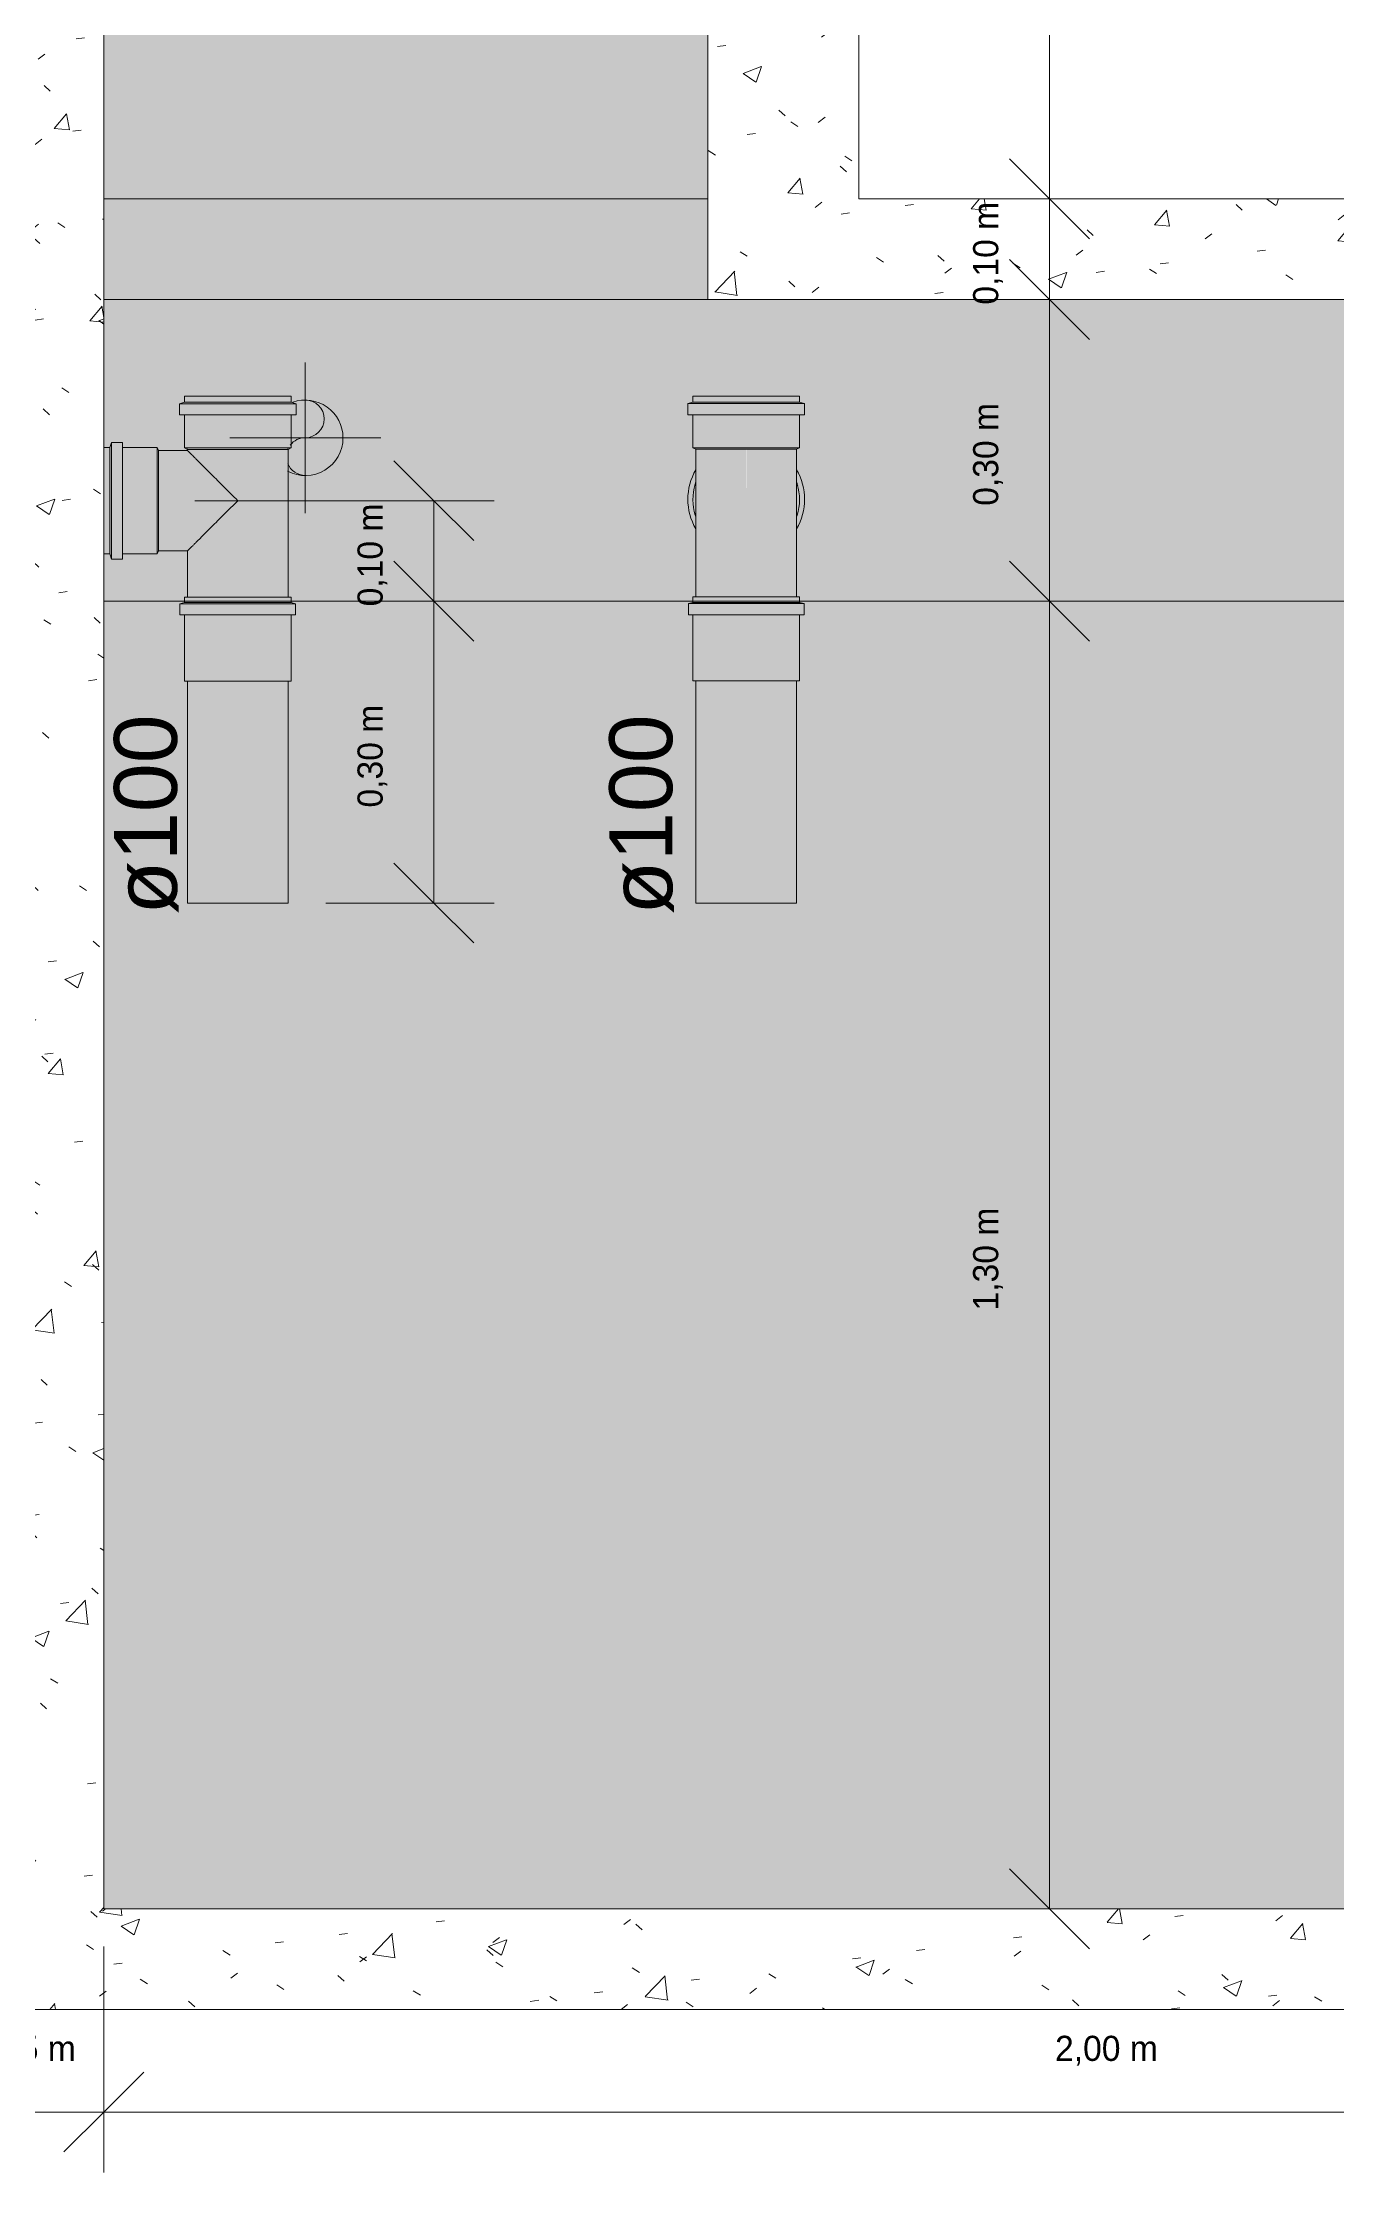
# Model space of a CAD drawing. Header units: metres. Extents: x 1.1 to 88.1, y -3.7 to 23.8.
# Drawn here: x 53.135 to 54.421, y -2.462 to -0.345 of the extents above; entities that cross this region are included whole.
import ezdxf

# ---------------------------------------------------------------- set-up
doc = ezdxf.new("R2010")
doc.units = ezdxf.units.M
for name, color, linetype, lineweight in [('A-ANNO-DIMS', 7, 'Continuous', 5), ('A-ANNO-DIMS-25', 7, 'Continuous', 5), ('A-DETL', 7, 'Continuous', 5), ('A-DETL-GENF', 7, 'Continuous', 5), ('A-WALL', 7, 'Continuous', 9), ('P-PIPE', 7, 'Continuous', 5), ('P-PIPE-CNTR', 7, 'Continuous', 5), ('P-PIPE-IDEN', 7, 'Continuous', 5)]:
    doc.layers.add(name, color=color, linetype=linetype, lineweight=lineweight)
doc.layers.add('A-FLOR', color=7, linetype='Continuous', lineweight=9, true_color=0x007f00)
doc.styles.add('Arial_3', font='arial.ttf', dxfattribs={"height": 0.0625})
doc.styles.add('Century Gothic_2', font='GOTHIC.TTF', dxfattribs={"height": 0.025})
doc.dimstyles.new('Setores_1_mm', dxfattribs={"dimscale": 0.3048, "dimtxt": 0.026104, "dimasz": 0.260417, "dimexe": 0.19685, "dimexo": 0.123031, "dimgap": 0.143537, "dimtad": 1, "dimrnd": 0.01, "dimzin": 0, "dimdsep": 46, "dimtxsty": 'Century Gothic_2', "dimblk1": 'OBLIQUE', "dimblk2": 'OBLIQUE', "dimsah": 1, "dimcen": 0.09, "dimazin": 0, "dimtfac": 1, "dimtdec": 4, "dimtix": 1, "dimtmove": 0, "dimatfit": 3, "dimfxl": 1, "dimtvp": 1, "dimtolj": 1, "dimtzin": 0, "dimarcsym": 2})

# ---------------------------------------------------------------- blocks, each defined once
blk = doc.blocks.new('Te_Juncao - Serie Normal - Esgoto - MEP - Tigre - Standard-4016243-BB')
at = {"layer": 'P-PIPE', "true_color": 0xf5ebeb}
for points in [[(18.8341, -0.7022), (18.8465, -0.7022), (18.8465, -0.6962), (18.7405, -0.6962), (18.7405, -0.7022), (18.8341, -0.7022)], [(18.8027, -0.7036), (18.8509, -0.7035), (18.8465, -0.7022), (18.7405, -0.7022), (18.7355, -0.7036), (18.8016, -0.7036)], [(18.8509, -0.7146), (18.8515, -0.7146), (18.8515, -0.7036), (18.7355, -0.7036), (18.7355, -0.7146), (18.8498, -0.7146)], [(18.8072, -0.7476), (18.8465, -0.7476), (18.8465, -0.7146), (18.7405, -0.7146), (18.7405, -0.7476), (18.8065, -0.7476)], [(18.6606, -0.853), (18.6666, -0.853), (18.6666, -0.747), (18.6606, -0.747), (18.6606, -0.8514)], [(18.6681, -0.858), (18.6681, -0.8265), (18.6681, -0.8265), (18.6681, -0.742), (18.6666, -0.747), (18.6666, -0.853), (18.6675, -0.856)], [(18.6681, -0.858), (18.6791, -0.858), (18.6791, -0.742), (18.6681, -0.742), (18.6681, -0.856)], [(18.6791, -0.853), (18.7134, -0.853), (18.7134, -0.747), (18.6791, -0.747), (18.6791, -0.8514)], [(18.7134, -0.853), (18.7149, -0.8497), (18.7148, -0.7499), (18.7134, -0.747), (18.7134, -0.8514)], [(18.7435, -0.85), (18.7935, -0.8), (18.7435, -0.75), (18.7149, -0.7502), (18.7149, -0.85), (18.7306, -0.85)], [(18.8072, -0.749), (18.8436, -0.749), (18.8465, -0.7476), (18.7405, -0.7476), (18.7435, -0.749), (18.8065, -0.749)], [(18.7435, -0.8958), (18.8435, -0.8958), (18.8435, -0.8), (18.7935, -0.8), (18.7435, -0.85), (18.7435, -0.8814)]]:
    blk.add_hatch(color=7, dxfattribs=at).paths.add_polyline_path(points)
h = blk.add_hatch(color=7, dxfattribs=at)
h.paths.add_polyline_path([(18.7447, -0.7512), (18.7445, -0.75), (18.7444, -0.7509)])
h.paths.add_polyline_path([(18.8065, -0.8), (18.8435, -0.8), (18.8435, -0.749), (18.745, -0.7491), (18.7448, -0.7513), (18.7935, -0.8), (18.8028, -0.8)])
at = {"layer": 'P-PIPE'}
for p, q in [((18.7405, -0.6962), (18.7405, -0.7022)), ((18.8465, -0.6962), (18.7405, -0.6962)), ((18.8465, -0.7022), (18.8465, -0.6962)), ((18.7405, -0.7022), (18.7355, -0.7036)), ((18.7355, -0.7036), (18.7355, -0.7146)), ((18.8515, -0.7036), (18.7355, -0.7036)), ((18.7355, -0.7146), (18.8515, -0.7146)), ((18.8465, -0.7022), (18.7405, -0.7022)), ((18.7405, -0.7146), (18.7405, -0.7476)), ((18.8515, -0.7036), (18.8465, -0.7022)), ((18.8465, -0.7476), (18.8465, -0.7146)), ((18.8515, -0.7146), (18.8515, -0.7036)), ((18.6666, -0.747), (18.6606, -0.747)), ((18.6681, -0.742), (18.6666, -0.747)), ((18.6666, -0.747), (18.6666, -0.853)), ((18.6791, -0.742), (18.6681, -0.742)), ((18.6681, -0.742), (18.6681, -0.858)), ((18.6791, -0.858), (18.6791, -0.742)), ((18.7134, -0.747), (18.6791, -0.747)), ((18.7149, -0.75), (18.7134, -0.747)), ((18.7134, -0.747), (18.7134, -0.853)), ((18.7149, -0.85), (18.7149, -0.75)), ((18.7435, -0.75), (18.7149, -0.75)), ((18.7149, -0.75), (18.7149, -0.85)), ((18.7405, -0.7476), (18.7435, -0.749)), ((18.7405, -0.7476), (18.8465, -0.7476)), ((18.8465, -0.7476), (18.7405, -0.7476)), ((18.7435, -0.7486), (18.7435, -0.749)), ((18.7435, -0.749), (18.8435, -0.749)), ((18.7435, -0.749), (18.7435, -0.75)), ((18.8435, -0.749), (18.8465, -0.7476)), ((18.8435, -0.749), (18.8435, -0.7486)), ((18.8435, -0.8), (18.8435, -0.749)), ((18.8435, -0.8958), (18.8435, -0.8)), ((18.6606, -0.853), (18.6666, -0.853)), ((18.6666, -0.853), (18.6681, -0.858)), ((18.6681, -0.858), (18.6791, -0.858)), ((18.6791, -0.853), (18.7134, -0.853)), ((18.7134, -0.853), (18.7149, -0.85)), ((18.7149, -0.85), (18.7435, -0.85)), ((18.7435, -0.85), (18.7435, -0.8958))]:
    blk.add_line(p, q, dxfattribs=at)
for points, knots in [([(18.7935, -0.8), (18.789, -0.7955), (18.7823, -0.7888), (18.7735, -0.78), (18.7672, -0.7737), (18.7622, -0.7687), (18.7584, -0.7649), (18.7557, -0.7622), (18.7532, -0.7596), (18.7508, -0.7573), (18.7487, -0.7552), (18.7469, -0.7534), (18.7454, -0.7519), (18.744, -0.7505), (18.7435, -0.75), (18.7435, -0.75)], [-1, -1, -1, -1, -0.8, -0.7, -0.6, -0.5, -0.45, -0.4, -0.35, -0.3, -0.25, -0.2, -0.15, -0.1, 0, 0, 0, 0]), ([(18.7935, -0.8), (18.7913, -0.8023), (18.7868, -0.8067), (18.7801, -0.8134), (18.7735, -0.82), (18.7672, -0.8263), (18.7622, -0.8313), (18.7584, -0.8351), (18.7557, -0.8378), (18.7532, -0.8404), (18.7508, -0.8427), (18.7487, -0.8448), (18.7469, -0.8466), (18.7454, -0.8481), (18.744, -0.8495), (18.7435, -0.85), (18.7435, -0.85)], [0, 0, 0, 0, 0.1, 0.2, 0.3, 0.4, 0.5, 0.55, 0.6, 0.65, 0.7, 0.75, 0.8, 0.85, 0.9, 1, 1, 1, 1])]:
    blk.add_open_spline(points, degree=3, knots=knots, dxfattribs=at)
blk = doc.blocks.new('Luva Simples para Conexão - Serie Normal - Esgoto - MEP - Tigre - Standard-V54-BB')
at = {"layer": 'P-PIPE', "true_color": 0xf5ebeb}
blk.add_hatch(color=7, dxfattribs=at).paths.add_polyline_path([(18.8289, -0.9), (18.8466, -0.9), (18.8466, -0.8958), (18.7405, -0.8958), (18.7405, -0.9), (18.8268, -0.9)])
at = {"layer": 'P-PIPE'}
for p, q in [((18.7405, -0.9012), (18.7361, -0.9024)), ((18.7361, -0.9024), (18.7361, -0.9136)), ((18.7361, -0.9024), (18.851, -0.9024)), ((18.7405, -0.8958), (18.7405, -0.9012)), ((18.8466, -0.8958), (18.7405, -0.8958)), ((18.8466, -0.9012), (18.7405, -0.9012)), ((18.8466, -0.9012), (18.8466, -0.8958)), ((18.851, -0.9024), (18.8466, -0.9012)), ((18.851, -0.9136), (18.851, -0.9024)), ((18.7361, -0.9136), (18.851, -0.9136)), ((18.7405, -0.9136), (18.7405, -0.9794)), ((18.8466, -0.9794), (18.8466, -0.9136)), ((18.7405, -0.9794), (18.8466, -0.9794))]:
    blk.add_line(p, q, dxfattribs=at)
blk = doc.blocks.new('Te_Juncao - Serie Normal - Esgoto - MEP - Tigre - Standard-4026521-BB')
at = {"layer": 'P-PIPE', "true_color": 0xf5ebeb}
for points in [[(19.2935, -0.7021), (19.2987, -0.7021), (19.2987, -0.6961), (19.2457, -0.6961), (19.2465, -0.7021), (19.2888, -0.7021)], [(19.3328, -0.7021), (19.3509, -0.7021), (19.3517, -0.6961), (19.2987, -0.6961), (19.2987, -0.7021), (19.3322, -0.7021)], [(19.2613, -0.7145), (19.2987, -0.7145), (19.2987, -0.7035), (19.2416, -0.7035), (19.2407, -0.7145), (19.26, -0.7145)], [(19.2615, -0.7035), (19.2987, -0.7035), (19.2987, -0.7021), (19.2457, -0.7023), (19.2416, -0.7035), (19.2613, -0.7035)], [(19.2457, -0.7474), (19.2987, -0.7474), (19.2987, -0.7145), (19.2457, -0.7145), (19.2457, -0.7462)], [(19.3322, -0.7035), (19.3559, -0.7035), (19.3499, -0.7021), (19.2987, -0.7021), (19.2987, -0.7035), (19.332, -0.7035)], [(19.3563, -0.7145), (19.3567, -0.7145), (19.3559, -0.7035), (19.2987, -0.7035), (19.2987, -0.7145), (19.3559, -0.7145)], [(19.3362, -0.7474), (19.3517, -0.7474), (19.3517, -0.7145), (19.2987, -0.7145), (19.2987, -0.7474), (19.3341, -0.7474)], [(19.2858, -0.7489), (19.2987, -0.7489), (19.2987, -0.7474), (19.2457, -0.7474), (19.2487, -0.7489), (19.2856, -0.7489)], [(19.2987, -0.7999), (19.2985, -0.7489), (19.2487, -0.7489), (19.2488, -0.7999), (19.2921, -0.7999)], [(19.3341, -0.7489), (19.349, -0.7488), (19.3517, -0.7474), (19.2987, -0.7475), (19.2988, -0.7489), (19.3337, -0.7489)], [(19.3299, -0.7999), (19.3487, -0.7999), (19.3487, -0.7489), (19.2987, -0.7491), (19.2987, -0.7999), (19.3237, -0.7999)], [(19.2487, -0.8143), (19.2485, -0.7845), (19.2465, -0.7899), (19.2468, -0.809), (19.2485, -0.8137)], [(19.2987, -0.8957), (19.2987, -0.7999), (19.2487, -0.7999), (19.2487, -0.8957), (19.2897, -0.8957)], [(19.3357, -0.8957), (19.3487, -0.8957), (19.3486, -0.7999), (19.2987, -0.7999), (19.2987, -0.8957), (19.3352, -0.8957)], [(19.3487, -0.8143), (19.3509, -0.8083), (19.3508, -0.7894), (19.3487, -0.7839), (19.3487, -0.8138)]]:
    blk.add_hatch(color=7, dxfattribs=at).paths.add_polyline_path(points)
h = blk.add_hatch(color=7, dxfattribs=at)
h.paths.add_polyline_path([(19.2487, -0.828), (19.2487, -0.8153), (19.2474, -0.812), (19.2465, -0.8083), (19.2457, -0.7987), (19.2468, -0.7888), (19.2475, -0.785), (19.2487, -0.782), (19.2485, -0.7697), (19.2427, -0.7837), (19.2408, -0.7991), (19.2427, -0.8137), (19.2485, -0.8277)])
h.paths.add_polyline_path([(19.3487, -0.828), (19.3491, -0.8273), (19.3548, -0.8137), (19.3567, -0.7987), (19.3548, -0.7837), (19.3487, -0.7699), (19.349, -0.7827), (19.3502, -0.7861), (19.3509, -0.7899), (19.3516, -0.8003), (19.3505, -0.81), (19.3494, -0.8137), (19.3487, -0.8153), (19.3487, -0.8279)])
h = blk.add_hatch(color=7, dxfattribs=at)
h.paths.add_polyline_path([(19.2487, -0.8153), (19.2485, -0.8137), (19.2468, -0.8092), (19.2481, -0.8137)])
h.paths.add_polyline_path([(19.2465, -0.7899), (19.2487, -0.7834), (19.2485, -0.7827), (19.2473, -0.7861), (19.2466, -0.7894)])
h.paths.add_polyline_path([(19.2465, -0.8083), (19.2465, -0.7899), (19.2459, -0.8003)])
h = blk.add_hatch(color=7, dxfattribs=at)
h.paths.add_polyline_path([(19.3487, -0.8153), (19.35, -0.812), (19.3502, -0.8102), (19.3487, -0.8149), (19.3487, -0.8152)])
h.paths.add_polyline_path([(19.3509, -0.7899), (19.3499, -0.785), (19.3487, -0.7821), (19.349, -0.7845), (19.3508, -0.7894)])
h.paths.add_polyline_path([(19.3509, -0.8083), (19.3517, -0.7987), (19.3509, -0.7926), (19.3509, -0.8048)])
h = blk.add_hatch(color=7, dxfattribs=at)
h.paths.add_polyline_path([(19.2427, -0.8137), (19.2409, -0.8003), (19.2416, -0.8087), (19.2424, -0.8124)])
h.paths.add_polyline_path([(19.2407, -0.7987), (19.242, -0.7867), (19.2416, -0.7886)])
h = blk.add_hatch(color=7, dxfattribs=at)
h.paths.add_polyline_path([(19.3548, -0.8137), (19.356, -0.8068), (19.3563, -0.8022), (19.3549, -0.8124)])
h.paths.add_polyline_path([(19.3567, -0.7987), (19.3554, -0.7867), (19.3552, -0.7867), (19.3563, -0.7953)])
at = {"layer": 'P-PIPE'}
for p, q in [((19.2457, -0.6961), (19.2457, -0.7021)), ((19.2987, -0.6961), (19.2457, -0.6961)), ((19.3517, -0.6961), (19.2987, -0.6961)), ((19.3517, -0.7021), (19.3517, -0.6961)), ((19.2457, -0.7021), (19.2407, -0.7035)), ((19.2407, -0.7035), (19.2407, -0.7145)), ((19.2987, -0.7035), (19.2407, -0.7035)), ((19.2407, -0.7145), (19.2987, -0.7145)), ((19.2987, -0.7021), (19.2457, -0.7021)), ((19.2457, -0.7145), (19.2457, -0.7474)), ((19.3517, -0.7021), (19.2987, -0.7021)), ((19.3567, -0.7035), (19.2987, -0.7035)), ((19.2987, -0.7145), (19.3567, -0.7145)), ((19.3567, -0.7035), (19.3517, -0.7021)), ((19.3517, -0.7474), (19.3517, -0.7145)), ((19.3567, -0.7145), (19.3567, -0.7035)), ((19.2457, -0.7474), (19.2487, -0.7489)), ((19.2987, -0.7474), (19.2457, -0.7474)), ((19.2457, -0.7474), (19.2987, -0.7474)), ((19.2487, -0.7484), (19.2487, -0.7489)), ((19.2487, -0.7489), (19.2987, -0.7489)), ((19.2487, -0.7489), (19.2487, -0.7999)), ((19.3517, -0.7474), (19.2987, -0.7474)), ((19.2987, -0.7474), (19.3517, -0.7474)), ((19.2987, -0.7489), (19.3487, -0.7489)), ((19.3487, -0.7489), (19.3517, -0.7474)), ((19.3487, -0.7489), (19.3487, -0.7484)), ((19.3487, -0.7999), (19.3487, -0.7489)), ((19.2407, -0.7986), (19.2407, -0.7987)), ((19.2457, -0.7987), (19.2457, -0.7991)), ((19.2487, -0.7991), (19.2487, -0.7999)), ((19.2487, -0.7999), (19.2487, -0.8957)), ((19.3487, -0.7999), (19.3487, -0.7991)), ((19.3487, -0.8957), (19.3487, -0.7999)), ((19.3517, -0.7991), (19.3517, -0.7987)), ((19.3567, -0.7987), (19.3567, -0.7986))]:
    blk.add_line(p, q, dxfattribs=at)
for centre, major_axis, start_param, end_param in [((19.2987, -0.7987), (0.058, 0), 2.611476, 3.671709), ((19.2987, -0.7987), (0.053, 0), 2.820752, 2.879793), ((19.2987, -0.7987), (0.058, 0), 5.753069, 6.813302), ((19.2987, -0.7987), (0.053, 0), 0.261799, 0.320841), ((19.2987, -0.7991), (0.053, 0), 2.845467, 3.437884), ((19.2987, -0.7991), (0.053, 0), 5.986894, 6.579311), ((19.2987, -0.7987), (0.053, 0), 3.403392, 3.462433), ((19.2987, -0.7987), (0.053, 0), 5.962345, 6.021386)]:
    blk.add_ellipse(centre, major_axis=major_axis, ratio=0.99995, start_param=start_param, end_param=end_param, dxfattribs=at)
blk = doc.blocks.new('Luva Simples para Conexão - Serie Normal - Esgoto - MEP - Tigre - Standard-V56-BB')
at = {"layer": 'P-PIPE', "true_color": 0xf5ebeb}
for points in [[(19.2893, -0.9), (19.2987, -0.9), (19.2987, -0.8957), (19.2457, -0.8957), (19.2465, -0.9), (19.2889, -0.9)], [(19.3322, -0.9), (19.3511, -0.9), (19.3518, -0.8957), (19.2987, -0.8957), (19.2987, -0.9), (19.3313, -0.9)]]:
    blk.add_hatch(color=7, dxfattribs=at).paths.add_polyline_path(points)
at = {"layer": 'P-PIPE'}
for p, q in [((19.2457, -0.9011), (19.2413, -0.9023)), ((19.2413, -0.9023), (19.2413, -0.9135)), ((19.2413, -0.9023), (19.2987, -0.9023)), ((19.2457, -0.8957), (19.2457, -0.9011)), ((19.2987, -0.8957), (19.2457, -0.8957)), ((19.2987, -0.9011), (19.2457, -0.9011)), ((19.3518, -0.8957), (19.2987, -0.8957)), ((19.3518, -0.9011), (19.2987, -0.9011)), ((19.2987, -0.9023), (19.3562, -0.9023)), ((19.3518, -0.9011), (19.3518, -0.8957)), ((19.3562, -0.9023), (19.3518, -0.9011)), ((19.3562, -0.9135), (19.3562, -0.9023)), ((19.2413, -0.9135), (19.2987, -0.9135)), ((19.2457, -0.9135), (19.2457, -0.9792)), ((19.2987, -0.9135), (19.3562, -0.9135)), ((19.3518, -0.9792), (19.3518, -0.9135)), ((19.2457, -0.9792), (19.2987, -0.9792)), ((19.2987, -0.9792), (19.3518, -0.9792))]:
    blk.add_line(p, q, dxfattribs=at)
blk = doc.blocks.new('DIMBLOCK43-BB')
at = {"layer": 'A-ANNO-DIMS-25', "lineweight": 25}
for p, q in [((54.1354, -0.6), (54.0957, -0.5603)), ((54.1354, -0.6), (54.1751, -0.6397)), ((54.1354, -0.9), (54.0957, -0.8603)), ((54.1354, -0.9), (54.1751, -0.9397))]:
    blk.add_line(p, q, dxfattribs=at)
at = {"layer": 'A-ANNO-DIMS-25'}
for p, q in [((54.1354, -0.6), (54.0754, -0.6)), ((54.1354, -0.6), (54.1354, -0.9)), ((54.1354, -0.6), (54.154, -0.6)), ((54.1354, -0.9), (54.0754, -0.9)), ((54.1354, -0.9), (54.154, -0.9))]:
    blk.add_line(p, q, dxfattribs=at)
at = {"layer": 'A-ANNO-DIMS-25', "color": 0, "insert": (54.0596, -0.8051), "char_height": 0.025, "width": 0.132261, "attachment_point": 1, "rotation": 90, "line_spacing_factor": 0.984502, "style": 'Century Gothic_2'}
blk.add_mtext('0,30 m', dxfattribs=at)
blk = doc.blocks.new('_Oblique')
at = {"color": 0, "linetype": 'ByBlock', "lineweight": -2}
blk.add_line((-0.5, -0.5), (0.5, 0.5), dxfattribs=at)
blk = doc.blocks.new('DIMBLOCK44-BB')
at = {"layer": 'A-ANNO-DIMS-25', "lineweight": 25}
for p, q in [((53.5238, -0.8), (53.4841, -0.7603)), ((53.5238, -0.8), (53.5635, -0.8397)), ((53.5238, -0.9), (53.4841, -0.8603)), ((53.5238, -0.9), (53.5635, -0.9397))]:
    blk.add_line(p, q, dxfattribs=at)
at = {"layer": 'A-ANNO-DIMS-25'}
for p, q in [((53.5238, -0.8), (53.2864, -0.8)), ((53.5238, -0.8), (53.5238, -0.9)), ((53.5238, -0.8), (53.5838, -0.8)), ((53.5238, -0.9), (53.4638, -0.9)), ((53.5238, -0.9), (53.5424, -0.9))]:
    blk.add_line(p, q, dxfattribs=at)
at = {"layer": 'A-ANNO-DIMS-25', "color": 0, "insert": (53.448, -0.9051), "char_height": 0.025, "width": 0.132261, "attachment_point": 1, "rotation": 90, "line_spacing_factor": 0.984502, "style": 'Century Gothic_2'}
blk.add_mtext('0,10 m', dxfattribs=at)
blk = doc.blocks.new('DIMBLOCK45-BB')
at = {"layer": 'A-ANNO-DIMS-25', "lineweight": 25}
for p, q in [((53.5238, -0.9), (53.4841, -0.8603)), ((53.5238, -0.9), (53.5635, -0.9397)), ((53.5238, -1.2), (53.4841, -1.1603)), ((53.5238, -1.2), (53.5635, -1.2397))]:
    blk.add_line(p, q, dxfattribs=at)
at = {"layer": 'A-ANNO-DIMS-25'}
for p, q in [((53.5238, -0.9), (53.4638, -0.9)), ((53.5238, -0.9), (53.5238, -1.2)), ((53.5238, -0.9), (53.5424, -0.9)), ((53.5238, -1.2), (53.4165, -1.2)), ((53.5238, -1.2), (53.5838, -1.2))]:
    blk.add_line(p, q, dxfattribs=at)
at = {"layer": 'A-ANNO-DIMS-25', "color": 0, "insert": (53.448, -1.1051), "char_height": 0.025, "width": 0.132261, "attachment_point": 1, "rotation": 90, "line_spacing_factor": 0.984502, "style": 'Century Gothic_2'}
blk.add_mtext('0,30 m', dxfattribs=at)
blk = doc.blocks.new('DIMBLOCK47-BB')
at = {"layer": 'A-ANNO-DIMS-25', "lineweight": 25}
for p, q in [((54.1354, 0), (54.0957, 0.0397)), ((54.1354, 0), (54.1751, -0.0397)), ((54.1354, -0.5), (54.0957, -0.4603)), ((54.1354, -0.5), (54.1751, -0.5397))]:
    blk.add_line(p, q, dxfattribs=at)
at = {"layer": 'A-ANNO-DIMS-25'}
for p, q in [((54.1354, 0), (53.9836, 0)), ((54.1354, 0), (54.1354, -0.5)), ((54.1354, 0), (54.1954, 0)), ((54.1354, -0.5), (54.0754, -0.5)), ((54.1354, -0.5), (54.154, -0.5))]:
    blk.add_line(p, q, dxfattribs=at)
at = {"layer": 'A-ANNO-DIMS-25', "color": 0, "insert": (54.0596, -0.3051), "char_height": 0.025, "width": 0.132261, "attachment_point": 1, "rotation": 90, "line_spacing_factor": 0.984502, "style": 'Century Gothic_2'}
blk.add_mtext('0,50 m', dxfattribs=at)
blk = doc.blocks.new('DIMBLOCK48-BB')
at = {"layer": 'A-ANNO-DIMS-25', "lineweight": 25}
for p, q in [((54.1354, -0.5), (54.0957, -0.4603)), ((54.1354, -0.5), (54.1751, -0.5397)), ((54.1354, -0.6), (54.0957, -0.5603)), ((54.1354, -0.6), (54.1751, -0.6397))]:
    blk.add_line(p, q, dxfattribs=at)
at = {"layer": 'A-ANNO-DIMS-25'}
for p, q in [((54.1354, -0.5), (54.0754, -0.5)), ((54.1354, -0.5), (54.1354, -0.6)), ((54.1354, -0.5), (54.154, -0.5)), ((54.1354, -0.6), (54.0754, -0.6)), ((54.1354, -0.6), (54.154, -0.6))]:
    blk.add_line(p, q, dxfattribs=at)
at = {"layer": 'A-ANNO-DIMS-25', "color": 0, "insert": (54.0596, -0.6051), "char_height": 0.025, "width": 0.132261, "attachment_point": 1, "rotation": 90, "line_spacing_factor": 0.984502, "style": 'Century Gothic_2'}
blk.add_mtext('0,10 m', dxfattribs=at)
blk = doc.blocks.new('DIMBLOCK54-BB')
at = {"layer": 'A-ANNO-DIMS-25'}
for p, q in [((53.1961, -2.402), (53.1961, -2.2375)), ((55.1961, -2.402), (55.1961, -2.2375)), ((55.1961, -2.402), (53.1961, -2.402)), ((53.1961, -2.402), (53.1961, -2.462)), ((55.1961, -2.402), (55.1961, -2.462))]:
    blk.add_line(p, q, dxfattribs=at)
at = {"layer": 'A-ANNO-DIMS-25', "lineweight": 25}
for p, q in [((53.1961, -2.402), (53.2358, -2.3623)), ((55.1961, -2.402), (55.2358, -2.3623)), ((53.1961, -2.402), (53.1564, -2.4417)), ((55.1961, -2.402), (55.1564, -2.4417))]:
    blk.add_line(p, q, dxfattribs=at)
at = {"layer": 'A-ANNO-DIMS-25', "color": 0, "insert": (54.141, -2.3262), "char_height": 0.025, "width": 0.132261, "attachment_point": 1, "line_spacing_factor": 0.984502, "style": 'Century Gothic_2'}
blk.add_mtext('2,00 m', dxfattribs=at)
blk = doc.blocks.new('DIMBLOCK55-BB')
at = {"layer": 'A-ANNO-DIMS-25'}
for p, q in [((53.0461, -2.402), (53.0461, -2.2375)), ((53.1961, -2.402), (53.1961, -2.2375)), ((53.1961, -2.402), (53.0461, -2.402)), ((53.0461, -2.402), (53.0461, -2.462)), ((53.1961, -2.402), (53.1961, -2.462))]:
    blk.add_line(p, q, dxfattribs=at)
at = {"layer": 'A-ANNO-DIMS-25', "lineweight": 25}
for p, q in [((53.0461, -2.402), (53.0858, -2.3623)), ((53.1961, -2.402), (53.2358, -2.3623)), ((53.0461, -2.402), (53.0064, -2.4417)), ((53.1961, -2.402), (53.1564, -2.4417))]:
    blk.add_line(p, q, dxfattribs=at)
at = {"layer": 'A-ANNO-DIMS-25', "color": 0, "insert": (53.066, -2.3262), "char_height": 0.025, "width": 0.132261, "attachment_point": 1, "line_spacing_factor": 0.984502, "style": 'Century Gothic_2'}
blk.add_mtext('0,15 m', dxfattribs=at)
blk = doc.blocks.new('DIMBLOCK56-BB')
at = {"layer": 'A-ANNO-DIMS-25', "lineweight": 25}
for p, q in [((54.1354, -0.9), (54.0957, -0.8603)), ((54.1354, -0.9), (54.1751, -0.9397)), ((54.1354, -2.2), (54.0957, -2.1603)), ((54.1354, -2.2), (54.1751, -2.2397))]:
    blk.add_line(p, q, dxfattribs=at)
at = {"layer": 'A-ANNO-DIMS-25'}
for p, q in [((54.1354, -0.9), (54.0754, -0.9)), ((54.1354, -0.9), (54.1354, -2.2)), ((54.1354, -0.9), (54.154, -0.9)), ((54.1354, -2.2), (54.0754, -2.2)), ((54.1354, -2.2), (54.154, -2.2))]:
    blk.add_line(p, q, dxfattribs=at)
at = {"layer": 'A-ANNO-DIMS-25', "color": 0, "insert": (54.0596, -1.6051), "char_height": 0.025, "width": 0.132261, "attachment_point": 1, "rotation": 90, "line_spacing_factor": 0.984502, "style": 'Century Gothic_2'}
blk.add_mtext('1,30 m', dxfattribs=at)

msp = doc.modelspace()

# ---------------------------------------------------------------- hatches: boundary and pattern name
at = {"layer": 'A-DETL-GENF', "true_color": 0xc0c0c0}
h = msp.add_hatch(dxfattribs=at)
h.set_pattern_fill('FP_10', color=9, style=0, pattern_type=2)
h.set_pattern_definition([(50, (51.43049, -0.84402), (0.1821895, -0.015938), [0.01905, -0.20955]), (355, (51.43049, -0.84402), (-0.035242, 0.191059), [0.01524, -0.16764]), (100.451, (51.44549, -0.84535), (0.146942, 0.17512), [0.01619, -0.17809]), (46.184, (51.43049, -0.79322), (0.271077, -0.042045), [0.02857, -0.31432]), (96.636, (51.45249, -0.79672), (0.237407, 0.247433), [0.02429, -0.26714]), (351.184, (51.4305, -0.79322), (0.237406, 0.247428), [0.02286, -0.25146]), (21, (51.45549, -0.80592), (0.1516197, -0.102267), [0.01905, -0.20955]), (326, (51.45549, -0.80592), (0.0618035, 0.184189), [0.01524, -0.16764]), (71.451, (51.46849, -0.81444), (0.213418, 0.081924), [0.01619, -0.17809]), (37.5, (51.430486, -0.84402), (0.0030864, 0.0845511), [0.00838, -0.15723, 0.00838, -0.1618, -0.16827]), (37.5, (51.430486, -0.84402), (0.0030864, 0.0845511), [-0.33579, 0.00838, -0.15989]), (7.5, (51.43049, -0.84402), (0.0668157, 0.1001782), [0.00838, -0.08865, 0.00838, -0.15342, -0.06413]), (7.5, (51.43049, -0.84402), (0.0668157, 0.1001782), [-0.25883, 0.00838, -0.05575]), (327.5, (51.373486, -0.84402), (0.1355866, -0.0057276), [0.00838, -0.05512, 0.00838, -0.18974, -0.26289]), (327.5, (51.373486, -0.84402), (0.1355866, -0.0057276), [-0.26162, 0.00838, -0.25451]), (317.5, (51.34849, -0.84402), (0.1481253, 0.0254287), [0.00838, -0.07417, 0.00838, -0.12319, -0.18669]), (317.5, (51.34849, -0.84402), (0.1481253, 0.0254287), [-0.21412, 0.00838, -0.17831])])
h.paths.add_polyline_path([(53.0461, -2.3), (55.3461, -2.3), (55.3461, -0.5), (53.9461, -0.5), (53.9461, 0), (53.0461, 0), (53.0461, -2.2)])
h.paths.add_polyline_path([(55.1961, -2.2), (53.1961, -2.2), (53.1961, -0.1), (53.7961, -0.1), (53.7961, -0.6), (55.1961, -0.6), (55.1961, -1.6385)])
at = {"layer": 'A-DETL-GENF', "true_color": 0xd2ffd2}
h = msp.add_hatch(color=254, dxfattribs=at)
h.paths.add_polyline_path([(53.8342, -1.2), (53.8342, -1.2), (53.8342, -1.2059)])
h.paths.add_polyline_path([(55.1961, -2.2), (55.1961, -0.9493), (55.1776, -0.9492), (55.1763, -0.955), (55.1603, -0.9548), (55.1603, -0.9489), (55.1136, -0.9483), (55.1136, -0.9478), (55.1121, -0.9443), (55.0711, -0.9439), (55.0711, -0.9717), (55.0744, -0.9717), (55.0744, -0.9776), (55.0814, -0.9795), (55.0814, -0.9962), (55.0744, -0.9962), (55.0744, -1.0997), (55.0711, -1.0997), (55.0711, -1.3), (54.9211, -1.3), (54.9211, -1.0997), (54.9179, -1.0997), (54.9179, -0.9962), (54.9109, -0.9962), (54.9109, -0.9795), (54.9179, -0.9776), (54.9179, -0.9717), (54.9211, -0.9717), (54.9211, -0.9), (53.8866, -0.9), (53.8865, -0.9011), (53.8908, -0.9023), (53.8917, -0.9135), (53.8873, -0.9135), (53.8873, -0.9792), (53.8842, -0.9792), (53.8842, -1.2), (53.7842, -1.2), (53.7842, -0.9792), (53.7812, -0.9792), (53.7811, -0.9135), (53.7768, -0.9135), (53.7776, -0.9023), (53.782, -0.9011), (53.7815, -0.9), (53.3821, -0.9), (53.3821, -0.9012), (53.3865, -0.9024), (53.3864, -0.9136), (53.3821, -0.9136), (53.3821, -0.9794), (53.379, -0.9794), (53.379, -1.2), (53.279, -1.2), (53.279, -0.9794), (53.276, -0.9794), (53.276, -0.9136), (53.2716, -0.9136), (53.2716, -0.9024), (53.276, -0.9012), (53.276, -0.9), (53.1961, -0.9), (53.1961, -2.2), (53.9158, -2.2)])
h = msp.add_hatch(color=254, dxfattribs=at)
h.paths.add_polyline_path([(55.0717, -1.0997), (55.0744, -1.0997), (55.0744, -0.9962), (55.0814, -0.9962), (55.0814, -0.9795), (55.0744, -0.9776), (55.0743, -0.9717), (55.0711, -0.9717), (55.0711, -0.9439), (55.1122, -0.9446), (55.1136, -0.9478), (55.1137, -0.9432), (55.1347, -0.9439), (55.1347, -0.9404), (55.1137, -0.9406), (55.1137, -0.9372), (55.1604, -0.9382), (55.1603, -0.9548), (55.1763, -0.9547), (55.1777, -0.9489), (55.1779, -0.9434), (55.1811, -0.9441), (55.1811, -0.9404), (55.1779, -0.941), (55.1779, -0.9372), (55.1849, -0.9383), (55.1853, -0.9), (54.9211, -0.9), (54.9211, -0.9717), (54.9179, -0.9717), (54.9179, -0.9776), (54.9109, -0.9795), (54.9109, -0.9962), (54.9179, -0.9962), (54.9179, -1.0997), (55.071, -1.0997)])
h.paths.add_polyline_path([(53.2804, -0.9794), (53.3821, -0.9794), (53.3821, -0.9136), (53.3865, -0.9136), (53.3864, -0.9024), (53.3821, -0.9012), (53.3821, -0.9), (53.276, -0.9), (53.276, -0.9012), (53.2716, -0.9024), (53.2716, -0.9136), (53.276, -0.9136), (53.276, -0.9794), (53.279, -0.9794)])
h.paths.add_polyline_path([(53.8677, -0.9792), (53.8873, -0.9792), (53.8874, -0.9135), (53.8917, -0.9135), (53.8908, -0.9023), (53.8865, -0.9011), (53.8865, -0.9), (53.7818, -0.9), (53.782, -0.9011), (53.7776, -0.9023), (53.7768, -0.9135), (53.7812, -0.9135), (53.7812, -0.9792), (53.8607, -0.9792)])
h.paths.add_polyline_path([(53.7909, -0.9389), (53.7909, -0.9389), (53.7909, -0.9375)])
h.paths.add_polyline_path([(53.3025, -0.9012), (53.3025, -0.9012), (53.3025, -0.9012)])
at = {"layer": 'A-FLOR', "true_color": 0x464646}
msp.add_hatch(color=49, dxfattribs=at).paths.add_polyline_path([(53.5308, -0.6), (53.7961, -0.6), (53.7961, -0.5), (53.1961, -0.5), (53.1961, -0.6), (53.3383, -0.6)])
at = {"layer": 'A-WALL', "true_color": 0x787878}
msp.add_hatch(color=8, dxfattribs=at).paths.add_polyline_path([(53.7961, -0.5), (53.7961, -0.1), (53.1961, -0.1), (53.1961, -0.5), (53.5308, -0.5)])
h = msp.add_hatch(color=8, dxfattribs=at)
h.paths.add_polyline_path([(53.1961, -0.9), (53.276, -0.9), (53.276, -0.8958), (53.279, -0.8958), (53.279, -0.85), (53.2504, -0.85), (53.2489, -0.853), (53.2146, -0.853), (53.2146, -0.858), (53.2036, -0.858), (53.2021, -0.853), (53.1961, -0.853), (53.1961, -0.8814)])
h.paths.add_polyline_path([(53.3864, -0.9), (53.7818, -0.9), (53.7812, -0.8957), (53.7842, -0.8957), (53.784, -0.8277), (53.7779, -0.8124), (53.7771, -0.8087), (53.7762, -0.7987), (53.7775, -0.7867), (53.7782, -0.7837), (53.7842, -0.7692), (53.7842, -0.7489), (53.7812, -0.7474), (53.7812, -0.7145), (53.7762, -0.7145), (53.7771, -0.7035), (53.782, -0.7021), (53.7812, -0.6961), (53.8872, -0.6961), (53.8864, -0.7021), (53.8913, -0.7035), (53.8922, -0.7145), (53.8872, -0.7145), (53.8872, -0.7474), (53.8842, -0.7489), (53.8845, -0.7697), (53.8872, -0.7764), (53.8902, -0.7837), (53.8913, -0.7886), (53.8921, -0.8003), (53.8913, -0.8087), (53.8902, -0.8137), (53.8842, -0.828), (53.8842, -0.8957), (53.8873, -0.8957), (53.8866, -0.9), (54.9211, -0.9), (54.9211, -0.7922), (54.9176, -0.7907), (54.9176, -0.7454), (54.9111, -0.7454), (54.9111, -0.7294), (54.9176, -0.7279), (54.9176, -0.7209), (55.0746, -0.7209), (55.0746, -0.7279), (55.0811, -0.7294), (55.0811, -0.7454), (55.0746, -0.7454), (55.0746, -0.7907), (55.0706, -0.7922), (55.0707, -0.7943), (55.0713, -0.7939), (55.1136, -0.7943), (55.1151, -0.7908), (55.1619, -0.7913), (55.162, -0.7848), (55.178, -0.785), (55.1794, -0.7915), (55.1864, -0.7916), (55.1864, -0.7992), (55.1961, -0.7993), (55.1961, -0.6), (53.1961, -0.6), (53.1961, -0.747), (53.2021, -0.747), (53.2036, -0.742), (53.2146, -0.742), (53.2146, -0.747), (53.2489, -0.747), (53.2506, -0.75), (53.279, -0.75), (53.2799, -0.7509), (53.2799, -0.749), (53.279, -0.749), (53.276, -0.7476), (53.276, -0.7147), (53.271, -0.7147), (53.271, -0.7037), (53.276, -0.7022), (53.276, -0.6962), (53.382, -0.6962), (53.382, -0.7022), (53.3835, -0.7025), (53.3864, -0.7013), (53.3961, -0.7), (53.4058, -0.7013), (53.4149, -0.705), (53.4226, -0.711), (53.4287, -0.7191), (53.4323, -0.7278), (53.4336, -0.7375), (53.4323, -0.7472), (53.4286, -0.7562), (53.4226, -0.764), (53.4149, -0.77), (53.4058, -0.7737), (53.3961, -0.775), (53.3864, -0.7737), (53.379, -0.7707), (53.379, -0.8958), (53.3821, -0.8958), (53.3821, -0.9), (53.3847, -0.9)])
at = {"layer": 'P-PIPE', "true_color": 0x804000}
for points in [[(53.3961, -0.775), (53.4058, -0.7737), (53.4149, -0.77), (53.4226, -0.764), (53.4286, -0.7562), (53.4323, -0.7472), (53.4336, -0.7375), (53.4323, -0.7278), (53.4286, -0.7187), (53.4226, -0.711), (53.4149, -0.705), (53.4058, -0.7013), (53.3961, -0.7), (53.3864, -0.7013), (53.3835, -0.7026), (53.387, -0.7037), (53.387, -0.7147), (53.382, -0.7147), (53.382, -0.7476), (53.379, -0.749), (53.379, -0.7707), (53.3864, -0.7737)], [(53.279, -1.2), (53.329, -1.2), (53.329, -0.9794), (53.279, -0.9794), (53.279, -0.9895)], [(53.379, -1.2), (53.3787, -0.9794), (53.329, -0.9794), (53.329, -1.2), (53.3773, -1.2)], [(53.8342, -1.2), (53.8842, -1.2), (53.884, -0.9792), (53.8342, -0.9792), (53.8342, -0.9895)]]:
    msp.add_hatch(color=36, dxfattribs=at).paths.add_polyline_path(points)
h = msp.add_hatch(color=36, dxfattribs=at)
h.paths.add_polyline_path([(53.8342, -1.2), (53.8342, -0.9792), (53.7842, -0.9792), (53.7842, -1.2), (53.8213, -1.2)])
h.paths.add_polyline_path([(53.7989, -1.2), (53.7989, -1.2), (53.7989, -0.9895)])

# ---------------------------------------------------------------- linework, layer by layer
at = {"layer": 'A-DETL'}
for p, q in [((53.9461, -0.5), (53.9461, 0)), ((53.1961, -2.2), (53.1961, -0.1)), ((53.7961, -0.1), (53.7961, -0.6)), ((55.3461, -0.5), (53.9461, -0.5)), ((53.7961, -0.6), (55.1961, -0.6)), ((55.1961, -0.9), (53.1961, -0.9)), ((55.1961, -2.2), (53.1961, -2.2)), ((53.0461, -2.3), (55.3461, -2.3))]:
    msp.add_line(p, q, dxfattribs=at)
at = {"layer": 'A-FLOR', "color": 9, "true_color": 0xaad4aa}
for p, q in [((53.1961, -0.5), (53.7961, -0.5)), ((53.7961, -0.6), (53.1961, -0.6))]:
    msp.add_line(p, q, dxfattribs=at)
at = {"layer": 'P-PIPE'}
for p, q in [((53.7842, -0.793), (53.7842, -0.7993)), ((53.8842, -0.7993), (53.8842, -0.7931)), ((53.279, -0.9794), (53.279, -1.2)), ((53.379, -1.2), (53.379, -0.9794)), ((53.7842, -0.9792), (53.7842, -1.2)), ((53.8842, -1.2), (53.8842, -0.9792)), ((53.279, -1.2), (53.379, -1.2))]:
    msp.add_line(p, q, dxfattribs=at)
at = {"layer": 'P-PIPE', "color": 96, "true_color": 0x007f00}
for centre, radius, start, end in [((53.3961, -0.7375), 0.0375, 0, 109.3488), ((53.3961, -0.7187), 0.0188, 270, 90), ((53.3961, -0.7375), 0.0375, 242.1698, 360), ((53.3961, -0.7562), 0.0188, 90, 142.2736), ((53.3961, -0.7562), 0.0187, 155.4782, 158.1295), ((53.3961, -0.7562), 0.0187, 201.8705, 270)]:
    msp.add_arc(centre, radius, start, end, dxfattribs=at)
at = {"layer": 'P-PIPE'}
for start_param, end_param in [(3.141593, 4.712389), (4.712389, 6.283185)]:
    msp.add_ellipse((53.8342, -1.2), major_axis=(0.05, 0), ratio=0.000072, start_param=start_param, end_param=end_param, dxfattribs=at)
at = {"layer": 'P-PIPE-CNTR'}
for p, q in [((53.3961, -0.8125), (53.3961, -0.6625)), ((53.3211, -0.7375), (53.4711, -0.7375))]:
    msp.add_line(p, q, dxfattribs=at)

# ---------------------------------------------------------------- block references
at = {"layer": 'P-PIPE'}
for name in ['Te_Juncao - Serie Normal - Esgoto - MEP - Tigre - Standard-4016243-BB', 'Te_Juncao - Serie Normal - Esgoto - MEP - Tigre - Standard-4026521-BB', 'Luva Simples para Conexão - Serie Normal - Esgoto - MEP - Tigre - Standard-V54-BB', 'Luva Simples para Conexão - Serie Normal - Esgoto - MEP - Tigre - Standard-V56-BB']:
    msp.add_blockref(name, (34.5355, 0), dxfattribs=at)

# ---------------------------------------------------------------- texts
at = {"layer": 'P-PIPE-IDEN', "char_height": 0.0625, "width": 0.238502, "attachment_point": 1, "rotation": 90, "style": 'Arial_3'}
for insert in [(53.2061, -1.2115), (53.6982, -1.2115)]:
    msp.add_mtext('ø100', dxfattribs=dict(at, insert=insert))

# ---------------------------------------------------------------- dimensions: what is measured, and where the dimension line sits
at = {"layer": 'A-ANNO-DIMS'}
for base, p1, p2, override, picture, middle in [((54.1354, -0.5), (53.9461, 0), (54.1915, -0.5), {"dimpost": '<>', "dimfxl": 0.556986}, 'DIMBLOCK47-BB', (54.0785, -0.25)), ((54.1354, -0.6), (54.1915, -0.5), (54.1915, -0.6), {"dimpost": '<>', "dimfxl": 0.1}, 'DIMBLOCK48-BB', (54.0785, -0.55)), ((54.1354, -0.9), (54.1915, -0.6), (54.1915, -0.9), {"dimpost": '<>', "dimfxl": 0.3}, 'DIMBLOCK43-BB', (54.0785, -0.75)), ((53.5238, -0.9), (53.2489, -0.8), (53.5799, -0.9), {"dimpost": '<>', "dimfxl": 0.345789}, 'DIMBLOCK44-BB', (53.4669, -0.85)), ((53.5238, -1.2), (53.5799, -0.9), (53.379, -1.2), {"dimpost": '<>', "dimfxl": 0.361063}, 'DIMBLOCK45-BB', (53.4669, -1.05)), ((54.1354, -2.2), (54.1915, -0.9), (54.1915, -2.2), {"dimpost": '<>', "dimfxl": 1.3}, 'DIMBLOCK56-BB', (54.0785, -1.55))]:
    dim = msp.add_linear_dim(base=base, p1=p1, p2=p2, angle=90, dimstyle='Setores_1_mm', override=override, dxfattribs=at)
    dim.commit()
    dim.dimension.update_dxf_attribs({"geometry": picture, "text_midpoint": middle})
for base, p1, p2, override, picture, middle in [((53.0461, -2.402), (53.1961, -2.2), (53.0461, -2.2), {"dimpost": '<>', "dimfxl": 0.15}, 'DIMBLOCK55-BB', (53.1211, -2.3451)), ((53.1961, -2.402), (55.1961, -2.2), (53.1961, -2.2), {"dimpost": '<>', "dimfxl": 2}, 'DIMBLOCK54-BB', (54.1961, -2.3451))]:
    dim = msp.add_linear_dim(base=base, p1=p1, p2=p2, dimstyle='Setores_1_mm', override=override, dxfattribs=at)
    dim.commit()
    dim.dimension.update_dxf_attribs({"geometry": picture, "text_midpoint": middle})

doc.saveas('drawing.dxf')
